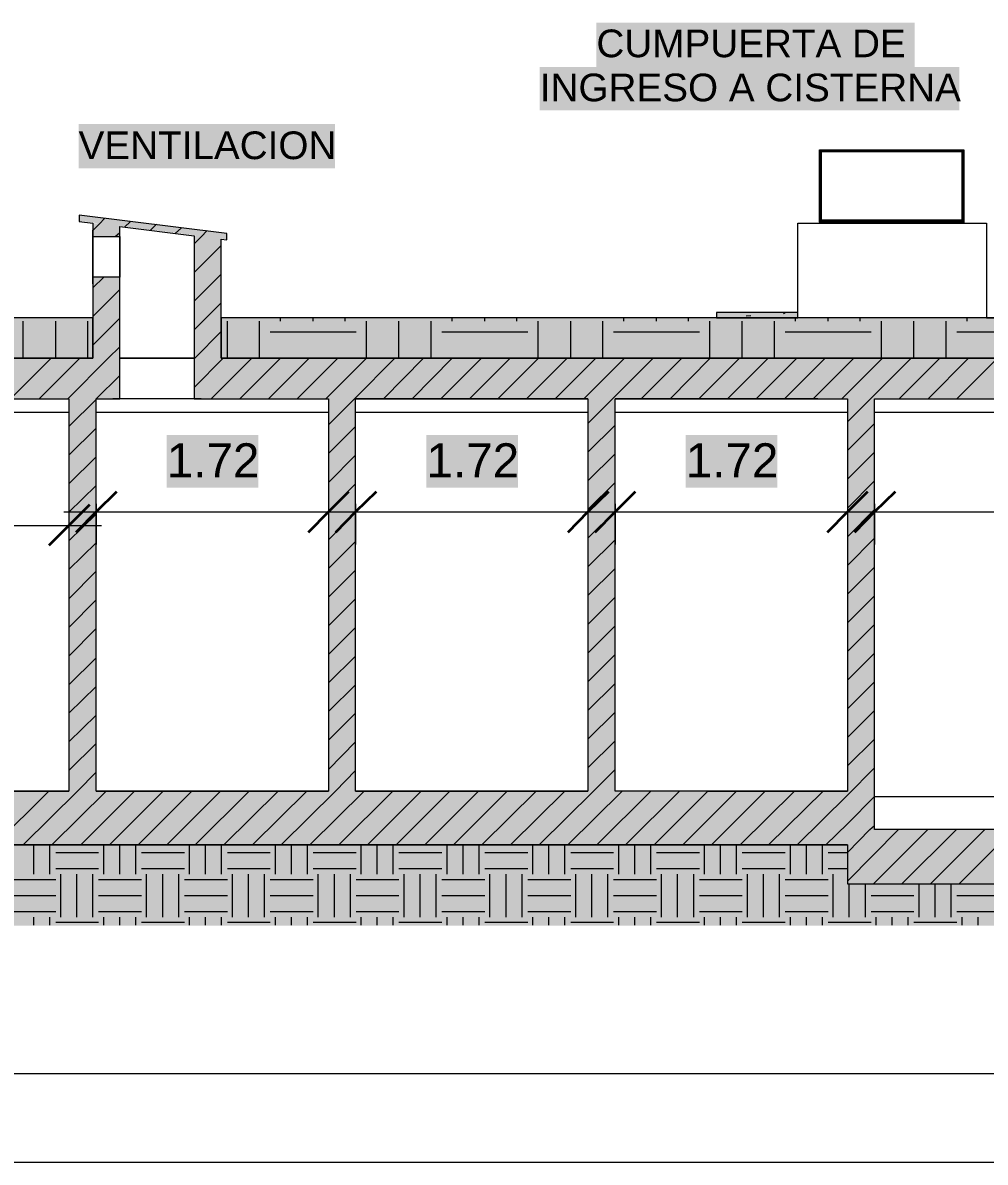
# Model space of a CAD drawing. Extents: x -187 to 52, y -9 to 65.
# Drawn here: x -135.52 to -128.41, y 4.49 to 12.91 of the extents above; entities that cross this region are included whole.
import ezdxf

# ---------------------------------------------------------------- set-up
doc = ezdxf.new("R2010")
doc.units = 0
doc.header["$MEASUREMENT"] = 0
doc.layers.add('PDF4_Geometría', color=7, linetype='Continuous')
doc.layers.add('PDF4_Texto', color=7, linetype='Continuous')
doc.layers.add('PDF4_Rellenos sólidos', color=7, linetype='Continuous', true_color=0xffffff)
doc.styles.add('PDF Arial', font='arial.ttf')

msp = doc.modelspace()

# ---------------------------------------------------------------- hatches: boundary and pattern name
at = {"layer": 'PDF4_Rellenos sólidos', "transparency": 33554559}
for points in [[(-131.2811, 12.91), (-131.2811, 12.5844), (-128.9298, 12.5844), (-128.9298, 12.91)], [(-131.6998, 12.5844), (-131.6998, 12.263), (-128.5999, 12.263), (-128.5999, 12.5844)], [(-135.1084, 12.1615), (-135.1084, 11.8358), (-133.2138, 11.8358), (-133.2138, 12.1615)], [(-134.0131, 11.3579), (-134.5206, 11.4214), (-134.5587, 11.4256), (-135.0662, 11.489), (-135.1042, 11.489), (-135.1042, 11.4425), (-135.0704, 11.4425), (-134.0554, 11.3157), (-134.0131, 11.3114)], [(-134.0554, 11.3157), (-134.085, 11.3199), (-134.2203, 11.3368), (-134.2542, 11.3368), (-134.2542, 10.4318), (-134.0554, 10.4318)], [(-130.393, 10.7701), (-130.393, 10.732), (-129.7925, 10.732), (-129.7925, 10.7701)], [(-135.1803, 10.1315), (-135.1803, 7.2346), (-134.9773, 7.2346), (-134.9773, 10.1315)], [(-133.2603, 10.1315), (-133.2603, 7.2346), (-133.0616, 7.2346), (-133.0616, 10.1315)], [(-131.3446, 10.1315), (-131.3446, 7.2346), (-131.1416, 7.2346), (-131.1416, 10.1315)], [(-129.4246, 10.1315), (-129.4246, 6.9512), (-129.2258, 6.9512), (-129.2258, 10.1315)], [(-134.4572, 9.8651), (-134.4572, 9.476), (-133.7805, 9.476), (-133.7805, 9.8651)], [(-132.5372, 9.8651), (-132.5372, 9.476), (-131.8605, 9.476), (-131.8605, 9.8651)], [(-130.6214, 9.8651), (-130.6214, 9.476), (-129.9447, 9.476), (-129.9447, 9.8651)], [(-146.7849, 7.2346), (-146.7849, 6.8371), (-129.4246, 6.8371), (-129.4246, 7.2346)], [(-129.4246, 6.9512), (-129.4246, 6.5495), (-125.7072, 6.5495), (-125.7072, 6.9512)], [(-146.7849, 6.8371), (-146.7849, 6.2408), (-129.4246, 6.2408), (-129.4246, 6.8371)], [(-129.4246, 6.5495), (-129.4246, 6.2408), (-125.7072, 6.2408), (-125.7072, 6.5495)]]:
    msp.add_hatch(color=256, dxfattribs=at).paths.add_polyline_path(points)
h = msp.add_hatch(color=256, dxfattribs=at)
h.paths.add_polyline_path([(-134.804, 11.4087), (-134.8336, 11.4129), (-134.9689, 11.4298), (-135.0027, 11.4298), (-135.0027, 11.3326), (-134.804, 11.3326)])
h.paths.add_polyline_path([(-134.804, 11.0323), (-135.0027, 11.0323), (-135.0027, 10.4318), (-134.804, 10.4318)])
h = msp.add_hatch(color=256, dxfattribs=at)
h.paths.add_polyline_path([(-142.078, 10.4318), (-142.078, 10.732), (-146.7849, 10.732), (-146.7849, 10.4318)])
h.paths.add_polyline_path([(-134.0554, 10.732), (-134.0554, 10.4318), (-125.7072, 10.4318), (-125.7072, 10.732)])
h.paths.add_polyline_path([(-135.0027, 10.4318), (-135.0027, 10.732), (-141.1264, 10.732), (-141.1264, 10.4318)])
h = msp.add_hatch(color=256, dxfattribs=at)
h.paths.add_polyline_path([(-141.875, 10.1315), (-141.875, 10.4318), (-146.7849, 10.4318), (-146.7849, 10.1315)])
h.paths.add_polyline_path([(-134.2542, 10.4318), (-134.2542, 10.1315), (-125.7072, 10.1315), (-125.7072, 10.4318)])
h.paths.add_polyline_path([(-134.804, 10.1315), (-134.804, 10.4318), (-141.3294, 10.4318), (-141.3294, 10.1315)])

# ---------------------------------------------------------------- linework, layer by layer
at = {"layer": 'PDF4_Geometría', "lineweight": 9}
for points in [[(-128.5661, 11.9712), (-128.5661, 11.4383), (-129.6318, 11.4383), (-129.6318, 11.9712)], [(-128.5661, 11.9712), (-128.5661, 11.4383), (-129.6318, 11.4383), (-129.6318, 11.9712)], [(-128.5787, 11.9585), (-129.6191, 11.9585), (-129.6191, 11.451), (-128.5787, 11.451)], [(-135.0027, 11.3326), (-134.804, 11.3326), (-134.804, 11.0323), (-135.0027, 11.0323)]]:
    msp.add_lwpolyline(points, close=True, dxfattribs=at)
for points in [[(-128.5703, 11.4425), (-129.6233, 11.4425), (-129.6233, 11.9669), (-128.5703, 11.9669), (-129.6233, 11.9669), (-129.6191, 11.9585), (-128.5787, 11.9585), (-128.5703, 11.9669), (-128.5703, 11.4425), (-128.5787, 11.451), (-129.6191, 11.451)], [(-129.6233, 11.9669), (-129.6233, 11.4425), (-129.6191, 11.451), (-129.6191, 11.9585)], [(-128.5703, 11.9669), (-128.5703, 11.4425), (-129.6233, 11.4425)], [(-128.5787, 11.451), (-128.5787, 11.9585)], [(-135.1042, 11.489), (-135.1, 11.489)], [(-135.0027, 11.3749), (-134.9562, 11.4214), (-134.9139, 11.4679)], [(-134.8378, 11.3326), (-134.804, 11.3622)], [(-134.2542, 11.3368), (-134.2542, 10.4318), (-134.2542, 10.1315), (-134.804, 10.1315), (-134.804, 10.4318), (-134.804, 11.4045)], [(-134.7701, 11.4002), (-134.7236, 11.4425)], [(-134.5798, 11.3749), (-134.5333, 11.4214)], [(-134.3937, 11.3537), (-134.3472, 11.396)], [(-134.2542, 11.2776), (-134.2034, 11.3283), (-134.1569, 11.3749)], [(-129.7925, 10.732), (-129.7925, 11.2818), (-129.7925, 11.4298), (-128.3969, 11.4298), (-128.3969, 11.2818), (-128.3969, 10.732), (-127.8683, 10.732), (-127.8683, 10.8335), (-127.3692, 10.8335), (-127.3692, 10.732), (-125.6099, 10.732), (-125.5127, 10.584), (-125.2082, 10.1315), (-124.7937, 10.1315)], [(-129.6402, 11.4298), (-128.5534, 11.4298)], [(-128.5618, 11.4298), (-129.636, 11.4298)], [(-134.2542, 11.0661), (-134.0554, 11.2649)], [(-135.0027, 10.952), (-134.9224, 11.0323)], [(-134.2542, 10.8547), (-134.0554, 11.0534)], [(-135.0027, 10.7405), (-134.804, 10.9393)], [(-134.2542, 10.6432), (-134.0554, 10.842)], [(-135.0027, 10.732), (-141.1264, 10.732)], [(-135.0027, 10.529), (-134.804, 10.7278)], [(-130.393, 10.732), (-134.0554, 10.732)], [(-130.1731, 10.7447), (-130.1393, 10.749)], [(-129.8982, 10.7616), (-129.8855, 10.7701)], [(-134.2542, 10.4275), (-134.2499, 10.4318), (-134.0554, 10.6305)], [(-135.1888, 10.1315), (-134.8885, 10.4318), (-134.804, 10.5164)], [(-135.0027, 10.4318), (-141.1264, 10.4318)], [(-135.6117, 10.1315), (-135.3114, 10.4318)], [(-135.4003, 10.1315), (-135.1, 10.4318)], [(-134.2542, 10.2161), (-134.0385, 10.4318)], [(-134.1273, 10.1315), (-133.827, 10.4318)], [(-125.7072, 10.4318), (-134.0554, 10.4318)], [(-133.9158, 10.1315), (-133.6156, 10.4318)], [(-133.7044, 10.1315), (-133.4041, 10.4318)], [(-133.4929, 10.1315), (-133.1927, 10.4318)], [(-133.2815, 10.1315), (-132.9812, 10.4318)], [(-133.2603, 9.9412), (-133.07, 10.1315), (-132.7698, 10.4318)], [(-132.8543, 10.1315), (-132.5583, 10.4318)], [(-132.6429, 10.1315), (-132.3469, 10.4318)], [(-132.4314, 10.1315), (-132.1312, 10.4318)], [(-132.22, 10.1315), (-131.9197, 10.4318)], [(-132.0085, 10.1315), (-131.7083, 10.4318)], [(-131.7971, 10.1315), (-131.4968, 10.4318)], [(-131.5856, 10.1315), (-131.2854, 10.4318)], [(-131.3742, 10.1315), (-131.0739, 10.4318)], [(-131.3446, 9.9497), (-131.1627, 10.1315), (-130.8625, 10.4318)], [(-130.9513, 10.1315), (-130.651, 10.4318)], [(-130.7356, 10.1315), (-130.4395, 10.4318)], [(-130.5241, 10.1315), (-130.2239, 10.4318)], [(-130.3127, 10.1315), (-130.0124, 10.4318)], [(-130.1012, 10.1315), (-129.801, 10.4318)], [(-129.8898, 10.1315), (-129.5895, 10.4318)], [(-129.6783, 10.1315), (-129.378, 10.4318)], [(-129.4669, 10.1315), (-129.1666, 10.4318)], [(-129.4246, 9.9623), (-129.2554, 10.1315), (-128.9551, 10.4318)], [(-129.0439, 10.1315), (-128.7437, 10.4318)], [(-128.8283, 10.1315), (-128.5322, 10.4318)], [(-128.6168, 10.1315), (-128.3165, 10.4318)], [(-134.9773, 10.1315), (-134.804, 10.3049)], [(-135.1803, 9.9285), (-134.9773, 10.1273)], [(-131.3446, 10.1315), (-133.0616, 10.1315)], [(-129.6445, 10.1315), (-131.1416, 10.1315)], [(-129.2258, 7.1965), (-129.2258, 10.1315), (-127.6357, 10.1315), (-127.6441, 10.1315), (-127.6526, 10.1315), (-127.661, 10.1315), (-127.6653, 10.1315), (-127.661, 10.1315), (-127.6526, 10.1315), (-127.6441, 10.1315), (-127.6314, 10.1315), (-127.6187, 10.1315), (-127.6061, 10.1315), (-127.5934, 10.1315), (-127.5849, 10.1315), (-127.5765, 10.1315), (-127.5722, 10.1315), (-127.5765, 10.1315), (-127.5849, 10.1315), (-127.5934, 10.1315), (-127.6018, 10.1315), (-126.0075, 10.1315)], [(-131.3446, 9.7382), (-131.1416, 9.937)], [(-129.4246, 9.7509), (-129.2258, 9.9497)], [(-135.1803, 9.7171), (-134.9773, 9.9158)], [(-133.2603, 9.7297), (-133.0616, 9.9285)], [(-135.1803, 9.5056), (-134.9773, 9.7044)], [(-133.2603, 9.5141), (-133.0616, 9.7171)], [(-131.3446, 9.5268), (-131.1416, 9.7255)], [(-129.4246, 9.5394), (-129.2258, 9.7382)], [(-131.3446, 9.3153), (-131.1416, 9.5141)], [(-129.4246, 9.3238), (-129.2258, 9.5268)], [(-135.1803, 9.2942), (-134.9773, 9.4929)], [(-133.2603, 9.3026), (-133.0616, 9.5056)], [(-134.9773, 9.3576), (-134.9773, 9.2984), (-134.9773, 9.0573)], [(-133.2603, 9.3576), (-133.2603, 9.2984), (-133.2603, 9.0573)], [(-133.0616, 9.3576), (-133.0616, 9.2984), (-133.0616, 9.0573)], [(-131.3446, 9.3576), (-131.3446, 9.2984), (-131.3446, 9.0573)], [(-131.1416, 9.3576), (-131.1416, 9.2984), (-131.1416, 9.0573)], [(-129.4246, 9.3576), (-129.4246, 9.2984), (-129.4246, 9.0573)], [(-129.2258, 9.3576), (-129.2258, 9.2984), (-129.2258, 9.0573)], [(-135.2184, 9.2984), (-133.0193, 9.2984)], [(-135.1803, 9.0827), (-134.9773, 9.2815)], [(-135.1803, 9.2603), (-135.1803, 9.1969), (-135.1803, 8.9558)], [(-133.3026, 9.2984), (-131.1035, 9.2984)], [(-133.2603, 9.0912), (-133.0616, 9.2942)], [(-131.3826, 9.2984), (-129.1835, 9.2984)], [(-131.3446, 9.1038), (-131.1416, 9.3026)], [(-129.4669, 9.2984), (-125.7706, 9.2984)], [(-129.4246, 9.1123), (-129.2258, 9.3153)], [(-137.1384, 9.1969), (-134.9393, 9.1969)], [(-131.3446, 8.8924), (-131.1416, 9.0912)], [(-129.4246, 8.9008), (-129.2258, 9.1038)], [(-135.1803, 8.8712), (-134.9773, 9.07)], [(-133.2603, 8.8797), (-133.0616, 9.0785)], [(-135.1803, 8.6556), (-134.9773, 8.8586)], [(-133.2603, 8.6682), (-133.0616, 8.867)], [(-131.3446, 8.6809), (-131.1416, 8.8797)], [(-129.4246, 8.6894), (-129.2258, 8.8882)], [(-129.4246, 8.4779), (-129.2258, 8.6767)], [(-135.1803, 8.4441), (-134.9773, 8.6471)], [(-133.2603, 8.4568), (-133.0616, 8.6556)], [(-131.3446, 8.4653), (-131.1416, 8.6682)], [(-135.1803, 8.2327), (-134.9773, 8.4356)], [(-133.2603, 8.2453), (-133.0616, 8.4441)], [(-131.3446, 8.2538), (-131.1416, 8.4568)], [(-129.4246, 8.2665), (-129.2258, 8.4653)], [(-129.4246, 8.055), (-129.2258, 8.2538)], [(-135.1803, 8.0212), (-134.9773, 8.22)], [(-133.2603, 8.0339), (-133.0616, 8.2327)], [(-131.3446, 8.0423), (-131.1416, 8.2453)], [(-135.1803, 7.8097), (-134.9773, 8.0085)], [(-133.2603, 7.8224), (-133.0616, 8.0212)], [(-131.3446, 7.8309), (-131.1416, 8.0297)], [(-129.4246, 7.8436), (-129.2258, 8.0423)], [(-129.4246, 7.6321), (-129.2258, 7.8309)], [(-135.1803, 7.5983), (-134.9773, 7.7971)], [(-133.2603, 7.611), (-133.0616, 7.8097)], [(-131.3446, 7.6194), (-131.1416, 7.8182)], [(-135.1803, 7.3868), (-134.9773, 7.5856)], [(-133.2603, 7.3953), (-133.0616, 7.5983)], [(-131.3446, 7.408), (-131.1416, 7.6068)], [(-129.4246, 7.4207), (-129.2258, 7.6194)], [(-129.7967, 6.8371), (-129.4246, 7.205), (-129.2258, 7.408)], [(-135.5187, 6.8371), (-135.1169, 7.2346), (-134.9773, 7.3742)], [(-133.6114, 6.8371), (-133.2096, 7.2346), (-133.0616, 7.3868)], [(-131.704, 6.8371), (-131.3023, 7.2346), (-131.1416, 7.3953)], [(-136.8973, 7.2346), (-135.1803, 7.2346)], [(-135.7301, 6.8371), (-135.3284, 7.2346)], [(-135.3072, 6.8371), (-134.9055, 7.2346)], [(-135.0915, 6.8371), (-134.694, 7.2346)], [(-134.9773, 7.2346), (-133.2603, 7.2346)], [(-134.8801, 6.8371), (-134.4825, 7.2346)], [(-134.6686, 6.8371), (-134.2711, 7.2346)], [(-134.4572, 6.8371), (-134.0596, 7.2346)], [(-134.2457, 6.8371), (-133.8482, 7.2346)], [(-134.0343, 6.8371), (-133.6325, 7.2346)], [(-133.8228, 6.8371), (-133.421, 7.2346)], [(-133.3999, 6.8371), (-132.9981, 7.2346)], [(-133.1842, 6.8371), (-132.7867, 7.2346)], [(-133.0616, 7.2346), (-131.3446, 7.2346)], [(-132.9728, 6.8371), (-132.5752, 7.2346)], [(-132.7613, 6.8371), (-132.3638, 7.2346)], [(-132.5499, 6.8371), (-132.1523, 7.2346)], [(-132.3384, 6.8371), (-131.9409, 7.2346)], [(-132.1269, 6.8371), (-131.7252, 7.2346)], [(-131.9155, 6.8371), (-131.5137, 7.2346)], [(-131.4926, 6.8371), (-131.0908, 7.2346)], [(-131.2769, 6.8371), (-130.8794, 7.2346)], [(-131.0654, 6.8371), (-130.6679, 7.2346)], [(-130.854, 6.8371), (-130.4565, 7.2346)], [(-130.6425, 6.8371), (-130.245, 7.2346)], [(-130.4649, 7.2346), (-129.4246, 7.2346)], [(-130.4311, 6.8371), (-130.0336, 7.2346)], [(-130.2196, 6.8371), (-129.8179, 7.2346)], [(-130.0082, 6.8371), (-129.6064, 7.2346)], [(-129.5853, 6.8371), (-129.4246, 6.9935), (-129.2258, 7.1965), (-128.2531, 7.1965)], [(-129.4246, 6.7821), (-129.2596, 6.9512), (-129.2258, 6.9808)], [(-129.4246, 6.5706), (-129.0482, 6.9512)], [(-129.2343, 6.5495), (-128.8325, 6.9512)], [(-129.0228, 6.5495), (-128.621, 6.9512)], [(-128.8113, 6.5495), (-128.4096, 6.9512)], [(-128.5999, 6.5495), (-128.1981, 6.9512)], [(-129.4246, 6.8371), (-142.1203, 6.8371), (-146.7849, 6.8371)], [(-146.7257, 5.1497), (-125.7706, 5.1497)], [(-147.026, 4.4941), (-125.4704, 4.4941)]]:
    msp.add_lwpolyline(points, dxfattribs=at)
at = {"layer": 'PDF4_Geometría', "lineweight": 20}
for points in [[(-134.0554, 10.4318), (-134.0554, 11.3114), (-134.0131, 11.3072), (-134.0131, 11.3537), (-135.1042, 11.489), (-135.1042, 11.4425), (-135.0027, 11.4298), (-135.0027, 11.3326), (-134.804, 11.3326), (-134.804, 11.4045), (-134.2542, 11.3368), (-134.2542, 10.4318), (-134.2542, 10.1315), (-133.2603, 10.1315), (-133.2603, 7.2346), (-134.9773, 7.2346), (-134.9773, 10.1315), (-134.804, 10.1315), (-134.804, 10.4318), (-134.804, 11.0323), (-135.0027, 11.0323), (-135.0027, 10.4318)], [(-146.7849, 10.4318), (-146.7849, 10.1315), (-146.7849, 7.2346), (-146.7849, 6.8371), (-129.4246, 6.8371), (-129.4246, 6.5495), (-125.7072, 6.5495), (-125.7072, 6.9512), (-125.7072, 10.1315), (-125.7072, 10.4318)], [(-136.8973, 10.0342), (-135.1803, 10.0342)], [(-134.9773, 10.0342), (-133.2603, 10.0342)], [(-133.0616, 10.0342), (-131.3446, 10.0342)], [(-131.1416, 10.0342), (-129.4246, 10.0342)], [(-129.2258, 10.0342), (-126.0075, 10.0342)]]:
    msp.add_lwpolyline(points, dxfattribs=at)
at = {"layer": 'PDF4_Geometría', "color": 30, "lineweight": 9, "true_color": 0xff7f00}
for points in [[(-135.0027, 10.9816), (-135.0027, 11.3791)], [(-134.2542, 10.4318), (-134.804, 10.4318)], [(-134.6898, 10.1315), (-134.8547, 10.1315)], [(-134.2034, 10.1315), (-134.3726, 10.1315)]]:
    msp.add_lwpolyline(points, dxfattribs=at)
at = {"layer": 'PDF4_Geometría', "color": 9, "lineweight": 9, "true_color": 0xc0c0c0}
for points in [[(-135.0027, 11.3326), (-135.0027, 11.1803), (-135.0027, 11.0323)], [(-135.5187, 10.4318), (-135.5187, 10.7067)], [(-135.2776, 10.4318), (-135.2776, 10.7067)], [(-135.0408, 10.4318), (-135.0408, 10.7067)], [(-134.0089, 10.4318), (-134.0089, 10.7067)], [(-133.7721, 10.4318), (-133.7721, 10.7067)], [(-133.6156, 10.7067), (-133.6156, 10.732)], [(-133.3745, 10.7067), (-133.3745, 10.732)], [(-133.1377, 10.7067), (-133.1377, 10.732)], [(-132.9812, 10.4318), (-132.9812, 10.7067)], [(-132.7402, 10.4318), (-132.7402, 10.7067)], [(-132.5033, 10.4318), (-132.5033, 10.7067)], [(-132.3469, 10.7067), (-132.3469, 10.732)], [(-132.1058, 10.7067), (-132.1058, 10.732)], [(-131.869, 10.7067), (-131.869, 10.732)], [(-131.7125, 10.4318), (-131.7125, 10.7067)], [(-131.4714, 10.4318), (-131.4714, 10.7067)], [(-131.2346, 10.4318), (-131.2346, 10.7067)], [(-131.0781, 10.7067), (-131.0781, 10.732)], [(-130.8371, 10.7067), (-130.8371, 10.732)], [(-130.6002, 10.7067), (-130.6002, 10.732)], [(-130.4438, 10.4318), (-130.4438, 10.7067)], [(-130.2027, 10.4318), (-130.2027, 10.7067)], [(-129.9659, 10.4318), (-129.9659, 10.7067)], [(-129.8094, 10.7067), (-129.8094, 10.732)], [(-129.5684, 10.7067), (-129.5684, 10.732)], [(-129.3315, 10.7067), (-129.3315, 10.732)], [(-129.175, 10.4318), (-129.175, 10.7067)], [(-128.934, 10.4318), (-128.934, 10.7067)], [(-128.6972, 10.4318), (-128.6972, 10.7067)], [(-128.5407, 10.7067), (-128.5407, 10.732)], [(-133.6917, 10.6263), (-133.0573, 10.6263)], [(-132.423, 10.6263), (-131.7886, 10.6263)], [(-131.1543, 10.6263), (-130.5199, 10.6263)], [(-129.8855, 10.6263), (-129.2512, 10.6263)], [(-128.6168, 10.6263), (-127.9824, 10.6263)], [(-134.804, 10.4318), (-134.5291, 10.4318), (-134.2542, 10.4318)], [(-129.4246, 6.8371), (-142.1203, 6.8371), (-146.7849, 6.8371)], [(-135.4383, 6.6214), (-135.4383, 6.8371)], [(-135.3199, 6.6214), (-135.3199, 6.8371)], [(-134.9224, 6.6214), (-134.9224, 6.8371)], [(-134.804, 6.6214), (-134.804, 6.8371)], [(-134.6855, 6.6214), (-134.6855, 6.8371)], [(-134.288, 6.6214), (-134.288, 6.8371)], [(-134.1696, 6.6214), (-134.1696, 6.8371)], [(-134.0512, 6.6214), (-134.0512, 6.8371)], [(-133.6536, 6.6214), (-133.6536, 6.8371)], [(-133.5352, 6.6214), (-133.5352, 6.8371)], [(-133.4168, 6.6214), (-133.4168, 6.8371)], [(-133.0193, 6.6214), (-133.0193, 6.8371)], [(-132.9009, 6.6214), (-132.9009, 6.8371)], [(-132.7825, 6.6214), (-132.7825, 6.8371)], [(-132.3849, 6.6214), (-132.3849, 6.8371)], [(-132.2665, 6.6214), (-132.2665, 6.8371)], [(-132.1481, 6.6214), (-132.1481, 6.8371)], [(-131.7506, 6.6214), (-131.7506, 6.8371)], [(-131.6321, 6.6214), (-131.6321, 6.8371)], [(-131.5137, 6.6214), (-131.5137, 6.8371)], [(-131.1162, 6.6214), (-131.1162, 6.8371)], [(-130.9978, 6.6214), (-130.9978, 6.8371)], [(-130.8794, 6.6214), (-130.8794, 6.8371)], [(-130.4818, 6.6214), (-130.4818, 6.8371)], [(-130.3634, 6.6214), (-130.3634, 6.8371)], [(-130.245, 6.6214), (-130.245, 6.8371)], [(-129.8475, 6.6214), (-129.8475, 6.8371)], [(-129.7291, 6.6214), (-129.7291, 6.8371)], [(-129.6106, 6.6214), (-129.6106, 6.8371)], [(-135.2776, 6.7821), (-134.9604, 6.7821)], [(-134.6432, 6.7821), (-134.3261, 6.7821)], [(-134.0089, 6.7821), (-133.6917, 6.7821)], [(-133.3745, 6.7821), (-133.0573, 6.7821)], [(-132.7402, 6.7821), (-132.423, 6.7821)], [(-132.1058, 6.7821), (-131.7886, 6.7821)], [(-131.4714, 6.7821), (-131.1543, 6.7821)], [(-130.8371, 6.7821), (-130.5199, 6.7821)], [(-130.2027, 6.7821), (-129.8855, 6.7821)], [(-129.5684, 6.7821), (-129.4246, 6.7821)], [(-135.2776, 6.6637), (-134.9604, 6.6637)], [(-134.6432, 6.6637), (-134.3261, 6.6637)], [(-134.0089, 6.6637), (-133.6917, 6.6637)], [(-133.3745, 6.6637), (-133.0573, 6.6637)], [(-132.7402, 6.6637), (-132.423, 6.6637)], [(-132.1058, 6.6637), (-131.7886, 6.6637)], [(-131.4714, 6.6637), (-131.1543, 6.6637)], [(-130.8371, 6.6637), (-130.5199, 6.6637)], [(-130.2027, 6.6637), (-129.8855, 6.6637)], [(-129.5684, 6.6637), (-129.4246, 6.6637)], [(-135.5948, 6.5833), (-135.2776, 6.5833)], [(-135.2395, 6.3042), (-135.2395, 6.6214)], [(-135.1211, 6.3042), (-135.1211, 6.6214)], [(-135.0027, 6.3042), (-135.0027, 6.6214)], [(-134.9604, 6.5833), (-134.6432, 6.5833)], [(-134.6052, 6.3042), (-134.6052, 6.6214)], [(-134.4868, 6.3042), (-134.4868, 6.6214)], [(-134.3684, 6.3042), (-134.3684, 6.6214)], [(-134.3261, 6.5833), (-134.0089, 6.5833)], [(-133.9708, 6.3042), (-133.9708, 6.6214)], [(-133.8524, 6.3042), (-133.8524, 6.6214)], [(-133.734, 6.3042), (-133.734, 6.6214)], [(-133.6917, 6.5833), (-133.3745, 6.5833)], [(-133.3365, 6.3042), (-133.3365, 6.6214)], [(-133.218, 6.3042), (-133.218, 6.6214)], [(-133.0996, 6.3042), (-133.0996, 6.6214)], [(-133.0573, 6.5833), (-132.7402, 6.5833)], [(-132.7021, 6.3042), (-132.7021, 6.6214)], [(-132.5837, 6.3042), (-132.5837, 6.6214)], [(-132.4653, 6.3042), (-132.4653, 6.6214)], [(-132.423, 6.5833), (-132.1058, 6.5833)], [(-132.0677, 6.3042), (-132.0677, 6.6214)], [(-131.9493, 6.3042), (-131.9493, 6.6214)], [(-131.8309, 6.3042), (-131.8309, 6.6214)], [(-131.7886, 6.5833), (-131.4714, 6.5833)], [(-131.4334, 6.3042), (-131.4334, 6.6214)], [(-131.315, 6.3042), (-131.315, 6.6214)], [(-131.1965, 6.3042), (-131.1965, 6.6214)], [(-131.1543, 6.5833), (-130.8371, 6.5833)], [(-130.799, 6.3042), (-130.799, 6.6214)], [(-130.6806, 6.3042), (-130.6806, 6.6214)], [(-130.5622, 6.3042), (-130.5622, 6.6214)], [(-130.5199, 6.5833), (-130.2027, 6.5833)], [(-130.1647, 6.3042), (-130.1647, 6.6214)], [(-130.0462, 6.3042), (-130.0462, 6.6214)], [(-129.9278, 6.3042), (-129.9278, 6.6214)], [(-129.8855, 6.5833), (-129.5684, 6.5833)], [(-129.5303, 6.3042), (-129.5303, 6.6214)], [(-129.4119, 6.3042), (-129.4119, 6.5495)], [(-129.2935, 6.3042), (-129.2935, 6.5495)], [(-128.8959, 6.3042), (-128.8959, 6.5495)], [(-128.7775, 6.3042), (-128.7775, 6.5495)], [(-128.6591, 6.3042), (-128.6591, 6.5495)], [(-135.5948, 6.4649), (-135.2776, 6.4649)], [(-134.9604, 6.4649), (-134.6432, 6.4649)], [(-134.3261, 6.4649), (-134.0089, 6.4649)], [(-133.6917, 6.4649), (-133.3745, 6.4649)], [(-133.0573, 6.4649), (-132.7402, 6.4649)], [(-132.423, 6.4649), (-132.1058, 6.4649)], [(-131.7886, 6.4649), (-131.4714, 6.4649)], [(-131.1543, 6.4649), (-130.8371, 6.4649)], [(-130.5199, 6.4649), (-130.2027, 6.4649)], [(-129.8855, 6.4649), (-129.5684, 6.4649)], [(-129.2512, 6.4649), (-128.934, 6.4649)], [(-128.6168, 6.4649), (-128.2996, 6.4649)], [(-135.5948, 6.3465), (-135.2776, 6.3465)], [(-134.9604, 6.3465), (-134.6432, 6.3465)], [(-134.3261, 6.3465), (-134.0089, 6.3465)], [(-133.6917, 6.3465), (-133.3745, 6.3465)], [(-133.0573, 6.3465), (-132.7402, 6.3465)], [(-132.423, 6.3465), (-132.1058, 6.3465)], [(-131.7886, 6.3465), (-131.4714, 6.3465)], [(-131.1543, 6.3465), (-130.8371, 6.3465)], [(-130.5199, 6.3465), (-130.2027, 6.3465)], [(-129.8855, 6.3465), (-129.5684, 6.3465)], [(-129.2512, 6.3465), (-128.934, 6.3465)], [(-128.6168, 6.3465), (-128.2996, 6.3465)], [(-135.4383, 6.245), (-135.4383, 6.3042)], [(-135.3199, 6.245), (-135.3199, 6.3042)], [(-135.2776, 6.2661), (-134.9604, 6.2661)], [(-134.9224, 6.245), (-134.9224, 6.3042)], [(-134.804, 6.245), (-134.804, 6.3042)], [(-134.6855, 6.245), (-134.6855, 6.3042)], [(-134.6432, 6.2661), (-134.3261, 6.2661)], [(-134.288, 6.245), (-134.288, 6.3042)], [(-134.1696, 6.245), (-134.1696, 6.3042)], [(-134.0512, 6.245), (-134.0512, 6.3042)], [(-134.0089, 6.2661), (-133.6917, 6.2661)], [(-133.6536, 6.245), (-133.6536, 6.3042)], [(-133.5352, 6.245), (-133.5352, 6.3042)], [(-133.4168, 6.245), (-133.4168, 6.3042)], [(-133.3745, 6.2661), (-133.0573, 6.2661)], [(-133.0193, 6.245), (-133.0193, 6.3042)], [(-132.9009, 6.245), (-132.9009, 6.3042)], [(-132.7825, 6.245), (-132.7825, 6.3042)], [(-132.7402, 6.2661), (-132.423, 6.2661)], [(-132.3849, 6.245), (-132.3849, 6.3042)], [(-132.2665, 6.245), (-132.2665, 6.3042)], [(-132.1481, 6.245), (-132.1481, 6.3042)], [(-132.1058, 6.2661), (-131.7886, 6.2661)], [(-131.7506, 6.245), (-131.7506, 6.3042)], [(-131.6321, 6.245), (-131.6321, 6.3042)], [(-131.5137, 6.245), (-131.5137, 6.3042)], [(-131.4714, 6.2661), (-131.1543, 6.2661)], [(-131.1162, 6.245), (-131.1162, 6.3042)], [(-130.9978, 6.245), (-130.9978, 6.3042)], [(-130.8794, 6.245), (-130.8794, 6.3042)], [(-130.8371, 6.2661), (-130.5199, 6.2661)], [(-130.4818, 6.245), (-130.4818, 6.3042)], [(-130.3634, 6.245), (-130.3634, 6.3042)], [(-130.245, 6.245), (-130.245, 6.3042)], [(-130.2027, 6.2661), (-129.8855, 6.2661)], [(-129.8475, 6.245), (-129.8475, 6.3042)], [(-129.7291, 6.245), (-129.7291, 6.3042)], [(-129.6106, 6.245), (-129.6106, 6.3042)], [(-129.5684, 6.2661), (-129.4246, 6.2661), (-129.2512, 6.2661)], [(-129.2131, 6.245), (-129.2131, 6.3042)], [(-129.0947, 6.245), (-129.0947, 6.3042)], [(-128.9763, 6.245), (-128.9763, 6.3042)], [(-128.934, 6.2661), (-128.6168, 6.2661)], [(-128.5787, 6.245), (-128.5787, 6.3042)], [(-128.4603, 6.245), (-128.4603, 6.3042)]]:
    msp.add_lwpolyline(points, dxfattribs=at)
for points in [[(-135.0027, 10.4318), (-135.0027, 10.732), (-141.1264, 10.732), (-141.1264, 10.4318)], [(-125.7072, 10.4318), (-125.7072, 10.732), (-134.0554, 10.732), (-134.0554, 10.4318)]]:
    msp.add_lwpolyline(points, close=True, dxfattribs=at)
at = {"layer": 'PDF4_Geometría', "lineweight": 20}
for points in [[(-130.393, 10.732), (-129.7925, 10.732), (-129.7925, 10.7701), (-130.393, 10.7701)], [(-136.8973, 7.2346), (-136.8973, 10.1315), (-135.1803, 10.1315), (-135.1803, 7.2346)], [(-133.0616, 7.2346), (-133.0616, 10.1315), (-131.3446, 10.1315), (-131.3446, 7.2346)], [(-131.1416, 7.2346), (-131.1416, 10.1315), (-129.4246, 10.1315), (-129.4246, 7.2346)], [(-126.0075, 6.9512), (-129.2258, 6.9512), (-129.2258, 10.1315), (-126.0075, 10.1315)]]:
    msp.add_lwpolyline(points, close=True, dxfattribs=at)
at = {"layer": 'PDF4_Geometría', "lineweight": 35}
for points in [[(-134.8293, 9.4464), (-134.9773, 9.2984), (-135.1296, 9.1461)], [(-133.1123, 9.4464), (-133.2603, 9.2984), (-133.4126, 9.1461)], [(-132.9093, 9.4464), (-133.0616, 9.2984), (-133.2096, 9.1461)], [(-131.1923, 9.4464), (-131.3446, 9.2984), (-131.4926, 9.1461)], [(-130.9936, 9.4464), (-131.1416, 9.2984), (-131.2938, 9.1461)], [(-129.2765, 9.4464), (-129.4246, 9.2984), (-129.5768, 9.1461)], [(-129.0736, 9.4464), (-129.2258, 9.2984), (-129.3738, 9.1461)], [(-135.0281, 9.3491), (-135.1803, 9.1969), (-135.3284, 9.0489)]]:
    msp.add_lwpolyline(points, dxfattribs=at)

# ---------------------------------------------------------------- texts
at = {"layer": 'PDF4_Texto', "attachment_point": 7, "style": 'PDF Arial'}
for s, insert, char_height in [('CUMPUERTA DE', (-131.2811, 12.6527), 0.204592), ('INGRESO A CISTERNA', (-131.6997, 12.3271), 0.204592), ('VENTILACION', (-135.1084, 11.9), 0.204592), ('1.72', (-134.4571, 9.5521), 0.25199), ('1.72', (-132.5371, 9.5521), 0.25199), ('1.72', (-130.6213, 9.5521), 0.25199)]:
    msp.add_mtext(s, dxfattribs=dict(at, insert=insert, char_height=char_height))

doc.saveas('drawing.dxf')
